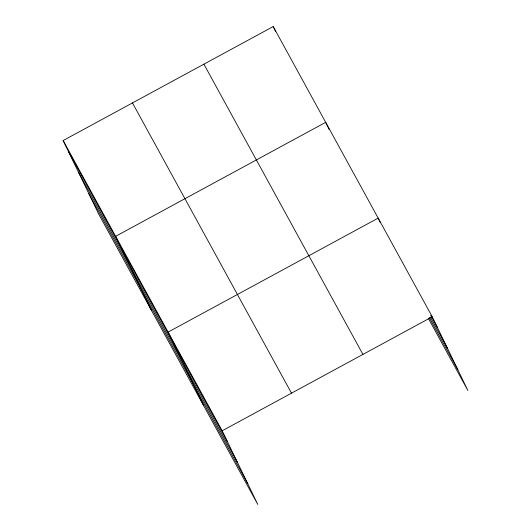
<?xml version="1.0" encoding="UTF-8"?>
<svg xmlns="http://www.w3.org/2000/svg" width="531" height="531" viewBox="0 0 531 531"><rect width="100%" height="100%" fill="white"/><g stroke="black" fill="none" stroke-linecap="round" stroke-linejoin="round"><path stroke-width="0.8" d="M63.149 140.542L222.17 430.787L257.787 504.45L98.759 214.205L63.149 140.542L273.213 26.55L432.241 316.795L467.851 390.458L428.49 318.627M222.17 430.787L432.241 316.795M430.734 315.314L437.491 327.654M430.415 317.18L447.507 348.376M429.207 317.492L457.835 369.735M203.891 64.165L362.919 354.409M132.471 102.928L291.492 393.166M68.399 151.401L227.421 441.646M78.415 172.13L237.443 462.368M88.743 193.483L247.765 483.721M380.269 222.456L378.172 218.108L168.108 332.101L203.718 405.77M329.193 129.571L325.695 122.329L115.625 236.322L151.235 309.985M273.213 26.55L275.662 31.614"/></g></svg>
